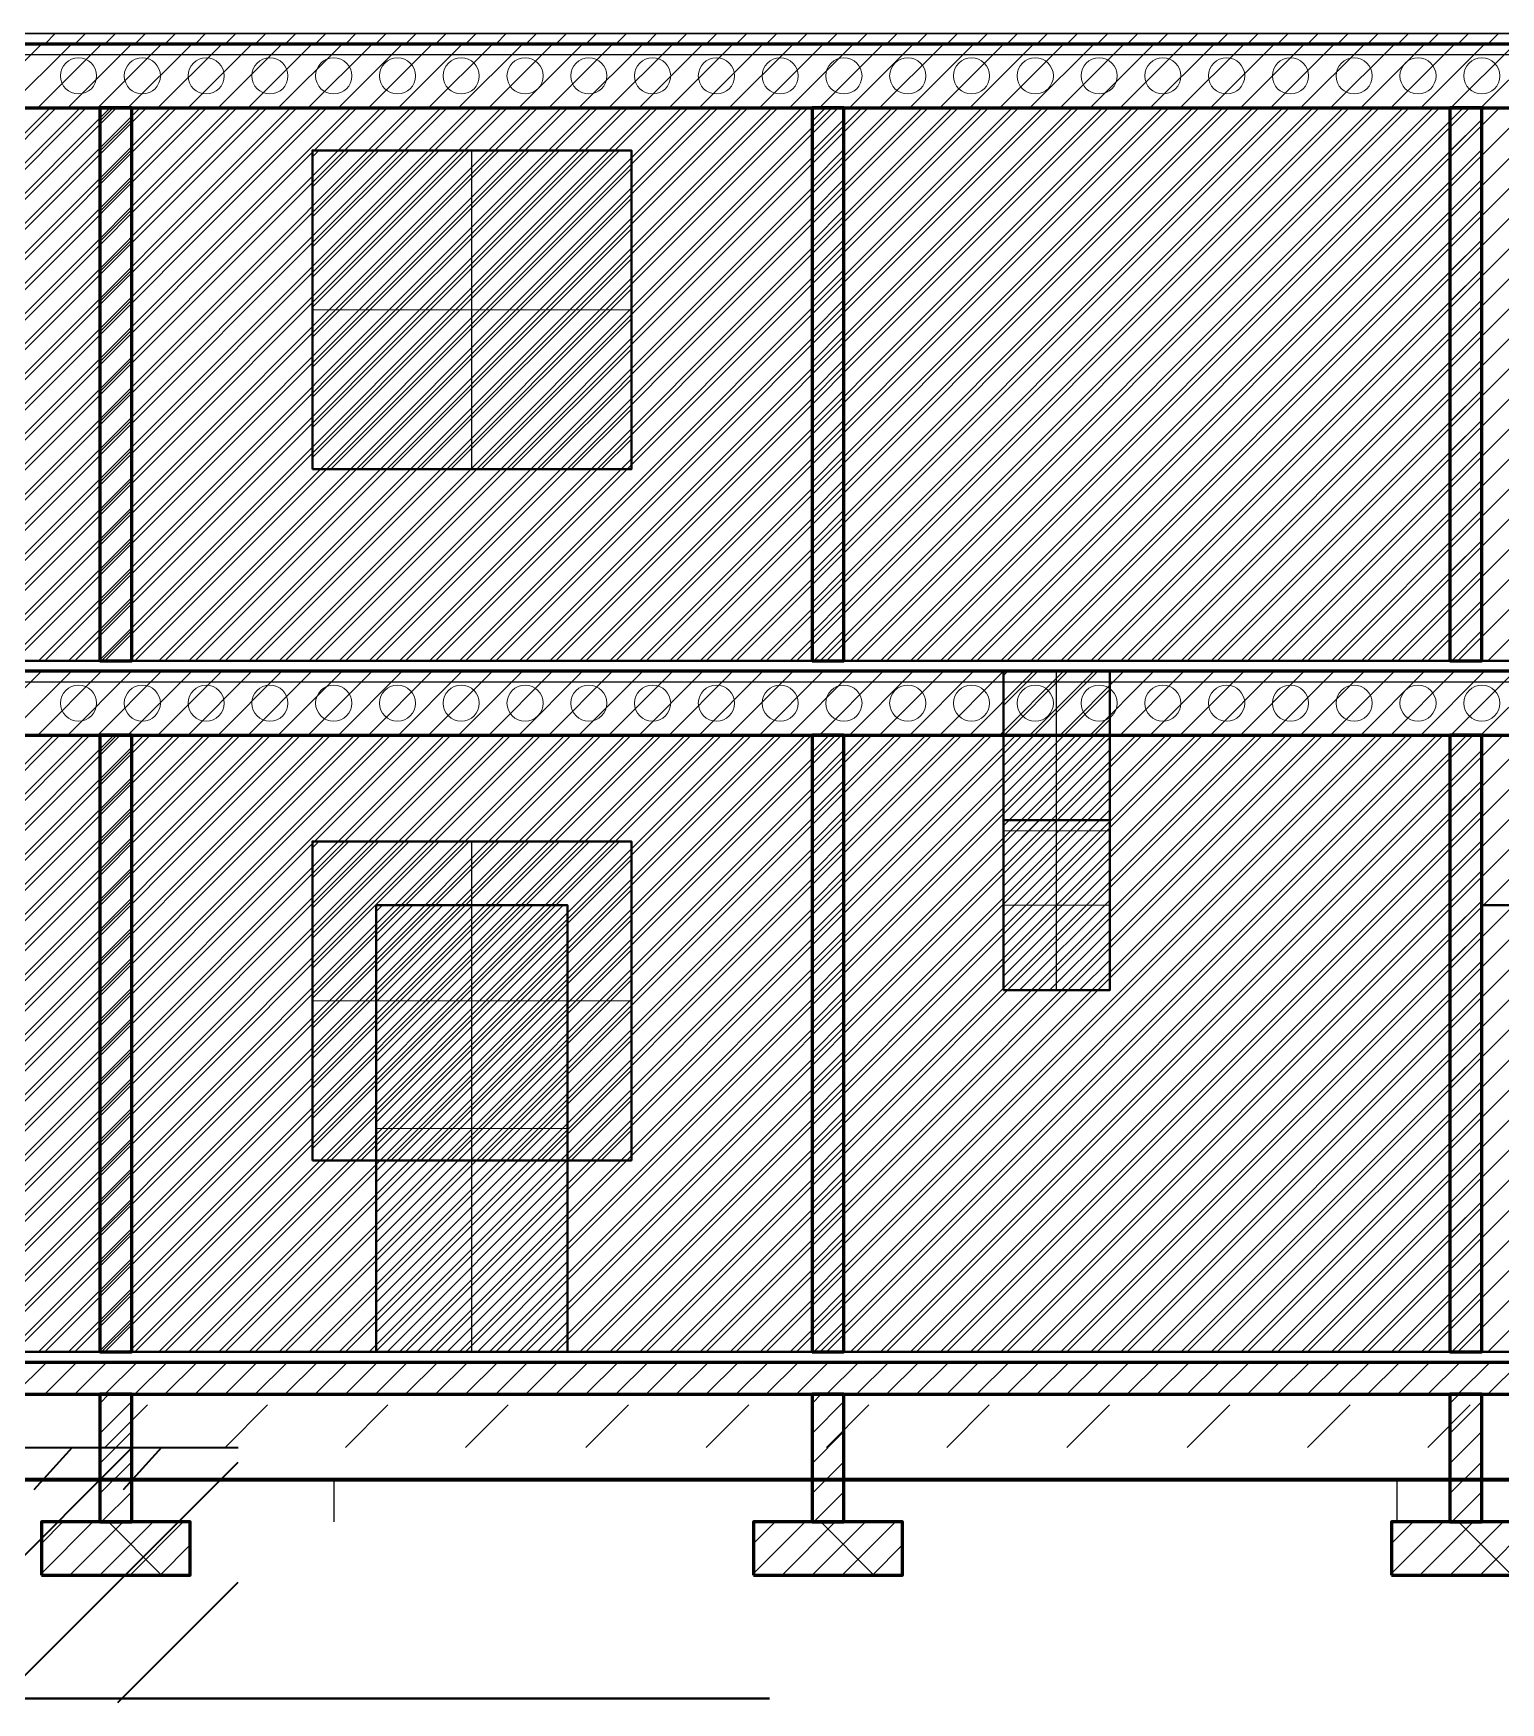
# Model space of a CAD drawing. Header units: metres. Extents: x -1.4 to 41.5, y -29.1 to 7.4.
# Drawn here: x 9.84 to 16.74, y -1.65 to 6.2 of the extents above; entities that cross this region are included whole.
import ezdxf

# ---------------------------------------------------------------- set-up
doc = ezdxf.new("R2010")
doc.units = ezdxf.units.M
for name, color, linetype, lineweight in [('carpinteria', 7, 'CONTINUOUS', 25), ('fondo', 7, 'CONTINUOUS', 5), ('hatch', 7, 'CONTINUOUS', 9), ('hatch-2', 7, 'CONTINUOUS', 9), ('hormigon', 7, 'CONTINUOUS', 30), ('marco', 7, 'CONTINUOUS', 70), ('marco-fino', 7, 'CONTINUOUS', 25), ('marco-medio', 7, 'CONTINUOUS', 40), ('muro-corte', 7, 'CONTINUOUS', 60), ('sombra', 7, 'CONTINUOUS', 5), ('tabique-fill', 7, 'CONTINUOUS', 30), ('terreno', 7, 'CONTINUOUS', 35), ('vidrio', 7, 'CONTINUOUS', 18)]:
    doc.layers.add(name, color=color, linetype=linetype, lineweight=lineweight)

msp = doc.modelspace()

# ---------------------------------------------------------------- linework, layer by layer
at = {"layer": 'carpinteria'}
for p, q in [((11.17, 5.65), (12.63, 5.65)), ((11.9, 4.15), (11.9, 5.65)), ((11.17, 4.15), (12.63, 4.15)), ((14.42, 3.2), (14.88, 3.2)), ((14.65, 1.7), (14.65, 3.2)), ((14.42, 2.5), (14.88, 2.5)), ((14.65, 1.7), (14.65, 2.5)), ((11.17, 2.4), (12.63, 2.4)), ((11.9, 0.9), (11.9, 2.4)), ((11.47, 2.1), (12.33, 2.1)), ((11.47, 2.1), (12.33, 2.1)), ((11.9, 0), (11.9, 2.1)), ((11.9, 0), (11.9, 2.1)), ((14.42, 1.7), (14.88, 1.7)), ((14.42, 1.7), (14.88, 1.7)), ((11.17, 0.9), (12.63, 0.9)), ((11.47, 0), (12.33, 0)), ((11.47, 0), (12.33, 0))]:
    msp.add_line(p, q, dxfattribs=at)
at = {"layer": 'fondo'}
for points in [[(11.15, 4.15), (12.65, 4.15), (12.65, 5.65), (11.15, 5.65)], [(14.4, 1.7), (14.9, 1.7), (14.9, 3.2), (14.4, 3.2)], [(14.4, 1.7), (14.9, 1.7), (14.9, 2.5), (14.4, 2.5)], [(11.15, 0.9), (12.65, 0.9), (12.65, 2.4), (11.15, 2.4)], [(11.45, 0), (12.35, 0), (12.35, 2.1), (11.45, 2.1)], [(11.45, 0), (12.35, 0), (12.35, 2.1), (11.45, 2.1)]]:
    msp.add_lwpolyline(points, close=True, dxfattribs=at)
at = {"layer": 'hatch'}
for p, q in [((9.575, 5.85), (9.875, 6.15)), ((9.7164, 5.85), (10.0164, 6.15)), ((9.8579, 5.85), (10.1579, 6.15)), ((9.8907, 6.15), (9.9407, 6.2)), ((9.9993, 5.85), (10.2993, 6.15)), ((10.0321, 6.15), (10.0821, 6.2)), ((10.1407, 5.85), (10.4407, 6.15)), ((10.1735, 6.15), (10.2235, 6.2)), ((10.2821, 5.85), (10.5821, 6.15)), ((10.315, 6.15), (10.365, 6.2)), ((10.4235, 5.85), (10.7235, 6.15)), ((10.4564, 6.15), (10.5064, 6.2)), ((10.565, 5.85), (10.865, 6.15)), ((10.5978, 6.15), (10.6478, 6.2)), ((10.7064, 5.85), (11.0064, 6.15)), ((10.7392, 6.15), (10.7892, 6.2)), ((10.8478, 5.85), (11.1478, 6.15)), ((10.8807, 6.15), (10.9307, 6.2)), ((10.9892, 5.85), (11.2892, 6.15)), ((11.0221, 6.15), (11.0721, 6.2)), ((11.1307, 5.85), (11.4307, 6.15)), ((11.1635, 6.15), (11.2135, 6.2)), ((11.2721, 5.85), (11.5721, 6.15)), ((11.3049, 6.15), (11.3549, 6.2)), ((11.4135, 5.85), (11.7135, 6.15)), ((11.4463, 6.15), (11.4963, 6.2)), ((11.5549, 5.85), (11.8549, 6.15)), ((11.5878, 6.15), (11.6378, 6.2)), ((11.6963, 5.85), (11.9963, 6.15)), ((11.7292, 6.15), (11.7792, 6.2)), ((11.8378, 5.85), (12.1378, 6.15)), ((11.8706, 6.15), (11.9206, 6.2)), ((11.9792, 5.85), (12.2792, 6.15)), ((12.012, 6.15), (12.062, 6.2)), ((12.1206, 5.85), (12.4206, 6.15)), ((12.1534, 6.15), (12.2034, 6.2)), ((12.262, 5.85), (12.562, 6.15)), ((12.2949, 6.15), (12.3449, 6.2)), ((12.4034, 5.85), (12.7034, 6.15)), ((12.4363, 6.15), (12.4863, 6.2)), ((12.5449, 5.85), (12.8449, 6.15)), ((12.5777, 6.15), (12.6277, 6.2)), ((12.6863, 5.85), (12.9863, 6.15)), ((12.7191, 6.15), (12.7691, 6.2)), ((12.8277, 5.85), (13.1277, 6.15)), ((12.8606, 6.15), (12.9106, 6.2)), ((12.9691, 5.85), (13.2691, 6.15)), ((13.002, 6.15), (13.052, 6.2)), ((13.1106, 5.85), (13.4106, 6.15)), ((13.1434, 6.15), (13.1934, 6.2)), ((13.252, 5.85), (13.552, 6.15)), ((13.2848, 6.15), (13.3348, 6.2)), ((13.3934, 5.85), (13.6934, 6.15)), ((13.4262, 6.15), (13.4762, 6.2)), ((13.5348, 5.85), (13.8348, 6.15)), ((13.5677, 6.15), (13.6177, 6.2)), ((13.6762, 5.85), (13.9762, 6.15)), ((13.7091, 6.15), (13.7591, 6.2)), ((13.8177, 5.85), (14.1177, 6.15)), ((13.8505, 6.15), (13.9005, 6.2)), ((13.9591, 5.85), (14.2591, 6.15)), ((13.9919, 6.15), (14.0419, 6.2)), ((14.1005, 5.85), (14.4005, 6.15)), ((14.1333, 6.15), (14.1833, 6.2)), ((14.2419, 5.85), (14.5419, 6.15)), ((14.2748, 6.15), (14.3248, 6.2)), ((14.3833, 5.85), (14.6833, 6.15)), ((14.4162, 6.15), (14.4662, 6.2)), ((14.5248, 5.85), (14.8248, 6.15)), ((14.5576, 6.15), (14.6076, 6.2)), ((14.6662, 5.85), (14.9662, 6.15)), ((14.699, 6.15), (14.749, 6.2)), ((14.8076, 5.85), (15.1076, 6.15)), ((14.8405, 6.15), (14.8905, 6.2)), ((14.949, 5.85), (15.249, 6.15)), ((14.9819, 6.15), (15.0319, 6.2)), ((15.0905, 5.85), (15.3905, 6.15)), ((15.1233, 6.15), (15.1733, 6.2)), ((15.2319, 5.85), (15.5319, 6.15)), ((15.2647, 6.15), (15.3147, 6.2)), ((15.3733, 5.85), (15.6733, 6.15)), ((15.4061, 6.15), (15.4561, 6.2)), ((15.5147, 5.85), (15.8147, 6.15)), ((15.5476, 6.15), (15.5976, 6.2)), ((15.6561, 5.85), (15.9561, 6.15)), ((15.689, 6.15), (15.739, 6.2)), ((15.7976, 5.85), (16.0976, 6.15)), ((15.8304, 6.15), (15.8804, 6.2)), ((15.939, 5.85), (16.239, 6.15)), ((15.9718, 6.15), (16.0218, 6.2)), ((16.0804, 5.85), (16.3804, 6.15)), ((16.1132, 6.15), (16.1632, 6.2)), ((16.2218, 5.85), (16.5218, 6.15)), ((16.2547, 6.15), (16.3047, 6.2)), ((16.3632, 5.85), (16.6632, 6.15)), ((16.3961, 6.15), (16.4461, 6.2)), ((16.5047, 5.85), (16.8047, 6.15)), ((16.5375, 6.15), (16.5875, 6.2)), ((16.6461, 5.85), (16.9461, 6.15)), ((16.6789, 6.15), (16.7289, 6.2)), ((7.3162, 3.25), (9.9162, 5.85)), ((7.3451, 3.25), (9.9451, 5.85)), ((7.4576, 3.25), (10.0576, 5.85)), ((7.4865, 3.25), (10.0865, 5.85)), ((7.599, 3.25), (10.199, 5.85)), ((7.628, 3.25), (10.228, 5.85)), ((7.7405, 3.25), (10.3405, 5.85)), ((7.7694, 3.25), (10.3694, 5.85)), ((7.8819, 3.25), (10.4819, 5.85)), ((7.9108, 3.25), (10.5108, 5.85)), ((8.0233, 3.25), (10.6233, 5.85)), ((8.0522, 3.25), (10.6522, 5.85)), ((8.1647, 3.25), (10.7647, 5.85)), ((8.1937, 3.25), (10.7937, 5.85)), ((8.3061, 3.25), (10.9061, 5.85)), ((8.3351, 3.25), (10.9351, 5.85)), ((8.4476, 3.25), (11.0476, 5.85)), ((8.4765, 3.25), (11.0765, 5.85)), ((8.589, 3.25), (11.189, 5.85)), ((8.6179, 3.25), (11.2179, 5.85)), ((8.7304, 3.25), (11.3304, 5.85)), ((8.7593, 3.25), (11.3593, 5.85)), ((8.8718, 3.25), (11.4718, 5.85)), ((8.9008, 3.25), (11.5008, 5.85)), ((9.0132, 3.25), (11.6132, 5.85)), ((9.0422, 3.25), (11.6422, 5.85)), ((9.1547, 3.25), (11.7547, 5.85)), ((9.1836, 3.25), (11.7836, 5.85)), ((9.2961, 3.25), (11.8961, 5.85)), ((9.325, 3.25), (11.925, 5.85)), ((9.4375, 3.25), (12.0375, 5.85)), ((9.4664, 3.25), (12.0664, 5.85)), ((9.5789, 3.25), (12.1789, 5.85)), ((9.6079, 3.25), (12.2079, 5.85)), ((9.7204, 3.25), (12.3204, 5.85)), ((9.7493, 3.25), (12.3493, 5.85)), ((9.8618, 3.25), (12.4618, 5.85)), ((9.8907, 3.25), (12.4907, 5.85)), ((10.0032, 3.25), (12.6032, 5.85)), ((10.0321, 3.25), (12.6321, 5.85)), ((10.1446, 3.25), (12.7446, 5.85)), ((10.15, 5.787), (10.213, 5.85)), ((10.1735, 3.25), (12.7735, 5.85)), ((10.286, 3.25), (12.886, 5.85)), ((10.315, 3.25), (12.915, 5.85)), ((10.4275, 3.25), (13.0275, 5.85)), ((10.4564, 3.25), (13.0564, 5.85)), ((10.5689, 3.25), (13.1689, 5.85)), ((10.5978, 3.25), (13.1978, 5.85)), ((10.7103, 3.25), (13.3103, 5.85)), ((10.7392, 3.25), (13.3392, 5.85)), ((10.8517, 3.25), (13.4517, 5.85)), ((10.8807, 3.25), (13.4807, 5.85)), ((10.9931, 3.25), (13.5931, 5.85)), ((11.0221, 3.25), (13.6221, 5.85)), ((11.1346, 3.25), (13.7346, 5.85)), ((11.1635, 3.25), (13.7635, 5.85)), ((11.276, 3.25), (13.876, 5.85)), ((11.3049, 3.25), (13.9049, 5.85)), ((11.4174, 3.25), (14.0174, 5.85)), ((11.4463, 3.25), (14.0463, 5.85)), ((11.5588, 3.25), (14.1588, 5.85)), ((11.5878, 3.25), (14.1878, 5.85)), ((11.7003, 3.25), (14.3003, 5.85)), ((11.7292, 3.25), (14.3292, 5.85)), ((11.8417, 3.25), (14.4417, 5.85)), ((11.8706, 3.25), (14.4706, 5.85)), ((11.9831, 3.25), (14.5831, 5.85)), ((12.012, 3.25), (14.612, 5.85)), ((12.1245, 3.25), (14.7245, 5.85)), ((12.1534, 3.25), (14.7534, 5.85)), ((12.2659, 3.25), (14.8659, 5.85)), ((12.2949, 3.25), (14.8949, 5.85)), ((12.4074, 3.25), (15.0074, 5.85)), ((12.4363, 3.25), (15.0363, 5.85)), ((12.5488, 3.25), (15.1488, 5.85)), ((12.5777, 3.25), (15.1777, 5.85)), ((12.6902, 3.25), (15.2902, 5.85)), ((12.7191, 3.25), (15.3191, 5.85)), ((12.8316, 3.25), (15.4316, 5.85)), ((12.8606, 3.25), (15.4606, 5.85)), ((12.973, 3.25), (15.573, 5.85)), ((13.002, 3.25), (15.602, 5.85)), ((13.1145, 3.25), (15.7145, 5.85)), ((13.1434, 3.25), (15.7434, 5.85)), ((13.2559, 3.25), (15.8559, 5.85)), ((13.2848, 3.25), (15.8848, 5.85)), ((13.3973, 3.25), (15.9973, 5.85)), ((13.4262, 3.25), (16.0262, 5.85)), ((13.5, 5.787), (13.563, 5.85)), ((13.5387, 3.25), (16.1387, 5.85)), ((13.5677, 3.25), (16.1677, 5.85)), ((13.6802, 3.25), (16.2802, 5.85)), ((13.7091, 3.25), (16.3091, 5.85)), ((13.8216, 3.25), (16.4216, 5.85)), ((13.8505, 3.25), (16.4505, 5.85)), ((13.963, 3.25), (16.563, 5.85)), ((13.9919, 3.25), (16.5919, 5.85)), ((14.1333, 3.25), (16.7333, 5.85)), ((14.2748, 3.25), (16.8748, 5.85)), ((14.4162, 3.25), (17.0162, 5.85)), ((14.5576, 3.25), (17.1576, 5.85)), ((14.699, 3.25), (17.299, 5.85)), ((14.8405, 3.25), (17.4405, 5.85)), ((14.9819, 3.25), (17.5819, 5.85)), ((15.1233, 3.25), (17.7233, 5.85)), ((15.2647, 3.25), (17.8647, 5.85)), ((15.4061, 3.25), (18.0061, 5.85)), ((15.5476, 3.25), (18.1476, 5.85)), ((15.689, 3.25), (18.289, 5.85)), ((15.8304, 3.25), (18.4304, 5.85)), ((15.9718, 3.25), (18.5718, 5.85)), ((16.1132, 3.25), (18.7132, 5.85)), ((16.2547, 3.25), (18.8547, 5.85)), ((16.3961, 3.25), (18.9961, 5.85)), ((16.5, 5.787), (16.563, 5.85)), ((16.5375, 3.25), (19.1375, 5.85)), ((16.6789, 3.25), (19.2789, 5.85)), ((10.15, 5.6456), (10.3, 5.7956)), ((13.5, 5.6456), (13.65, 5.7956)), ((14.1044, 3.25), (16.65, 5.7956)), ((16.5, 5.6456), (16.65, 5.7956)), ((10.15, 5.5042), (10.3, 5.6542)), ((13.5, 5.5042), (13.65, 5.6542)), ((14.2458, 3.25), (16.65, 5.6542)), ((16.5, 5.5042), (16.65, 5.6542)), ((11.15, 4.2056), (12.5944, 5.65)), ((11.15, 4.3471), (12.4529, 5.65)), ((11.15, 4.4885), (12.3115, 5.65)), ((11.15, 4.6299), (12.1701, 5.65)), ((11.15, 4.7713), (12.0287, 5.65)), ((11.15, 4.9127), (11.8873, 5.65)), ((11.15, 5.0542), (11.7458, 5.65)), ((11.15, 5.1956), (11.6044, 5.65)), ((11.15, 5.337), (11.463, 5.65)), ((11.15, 5.4784), (11.3216, 5.65)), ((11.15, 5.6198), (11.1802, 5.65)), ((10.15, 5.3627), (10.3, 5.5127)), ((11.2358, 4.15), (12.65, 5.5642)), ((13.5, 5.3627), (13.65, 5.5127)), ((14.3873, 3.25), (16.65, 5.5127)), ((16.5, 5.3627), (16.65, 5.5127)), ((11.3772, 4.15), (12.65, 5.4228)), ((10.15, 5.2213), (10.3, 5.3713)), ((13.5, 5.2213), (13.65, 5.3713)), ((14.5287, 3.25), (16.65, 5.3713)), ((16.5, 5.2213), (16.65, 5.3713)), ((11.5186, 4.15), (12.65, 5.2814)), ((10.15, 5.0799), (10.3, 5.2299)), ((13.5, 5.0799), (13.65, 5.2299)), ((14.6701, 3.25), (16.65, 5.2299)), ((16.5, 5.0799), (16.65, 5.2299)), ((11.6601, 4.15), (12.65, 5.1399)), ((10.15, 4.9385), (10.3, 5.0885)), ((13.5, 4.9385), (13.65, 5.0885)), ((14.8115, 3.25), (16.65, 5.0885)), ((16.5, 4.9385), (16.65, 5.0885)), ((10.15, 4.7971), (10.3, 4.9471)), ((11.8015, 4.15), (12.65, 4.9985)), ((13.5, 4.7971), (13.65, 4.9471)), ((14.9529, 3.25), (16.65, 4.9471)), ((16.5, 4.7971), (16.65, 4.9471)), ((10.15, 4.6556), (10.3, 4.8056)), ((11.9429, 4.15), (12.65, 4.8571)), ((13.5, 4.6556), (13.65, 4.8056)), ((15.0944, 3.25), (16.65, 4.8056)), ((16.5, 4.6556), (16.65, 4.8056)), ((12.0843, 4.15), (12.65, 4.7157)), ((10.15, 4.5142), (10.3, 4.6642)), ((13.5, 4.5142), (13.65, 4.6642)), ((15.2358, 3.25), (16.65, 4.6642)), ((16.5, 4.5142), (16.65, 4.6642)), ((12.2257, 4.15), (12.65, 4.5743)), ((10.15, 4.3728), (10.3, 4.5228)), ((13.5, 4.3728), (13.65, 4.5228)), ((15.3772, 3.25), (16.65, 4.5228)), ((16.5, 4.3728), (16.65, 4.5228)), ((12.3672, 4.15), (12.65, 4.4328)), ((10.15, 4.2314), (10.3, 4.3814)), ((13.5, 4.2314), (13.65, 4.3814)), ((15.5186, 3.25), (16.65, 4.3814)), ((16.5, 4.2314), (16.65, 4.3814)), ((10.15, 4.0899), (10.3, 4.2399)), ((12.5086, 4.15), (12.65, 4.2914)), ((13.5, 4.0899), (13.65, 4.2399)), ((15.6601, 3.25), (16.65, 4.2399)), ((16.5, 4.0899), (16.65, 4.2399)), ((10.15, 3.9485), (10.3, 4.0985)), ((13.5, 3.9485), (13.65, 4.0985)), ((15.8015, 3.25), (16.65, 4.0985)), ((16.5, 3.9485), (16.65, 4.0985)), ((10.15, 3.8071), (10.3, 3.9571)), ((13.5, 3.8071), (13.65, 3.9571)), ((15.9429, 3.25), (16.65, 3.9571)), ((16.5, 3.8071), (16.65, 3.9571)), ((10.15, 3.6657), (10.3, 3.8157)), ((13.5, 3.6657), (13.65, 3.8157)), ((16.0843, 3.25), (16.65, 3.8157)), ((16.5, 3.6657), (16.65, 3.8157)), ((10.15, 3.5243), (10.3, 3.6743)), ((13.5, 3.5243), (13.65, 3.6743)), ((16.2257, 3.25), (16.65, 3.6743)), ((16.5, 3.5243), (16.65, 3.6743)), ((10.15, 3.3828), (10.3, 3.5328)), ((13.5, 3.3828), (13.65, 3.5328)), ((16.3672, 3.25), (16.65, 3.5328)), ((16.5, 3.3828), (16.65, 3.5328)), ((10.1586, 3.25), (10.3, 3.3914)), ((13.5086, 3.25), (13.65, 3.3914)), ((16.5086, 3.25), (16.65, 3.3914)), ((16.5086, 3.25), (16.65, 3.3914)), ((9.575, 2.9), (9.875, 3.2)), ((9.7164, 2.9), (10.0164, 3.2)), ((9.8579, 2.9), (10.1579, 3.2)), ((9.9993, 2.9), (10.2993, 3.2)), ((10.1407, 2.9), (10.4407, 3.2)), ((10.2821, 2.9), (10.5821, 3.2)), ((10.4235, 2.9), (10.7235, 3.2)), ((10.565, 2.9), (10.865, 3.2)), ((10.7064, 2.9), (11.0064, 3.2)), ((10.8478, 2.9), (11.1478, 3.2)), ((10.9892, 2.9), (11.2892, 3.2)), ((11.1307, 2.9), (11.4307, 3.2)), ((11.2721, 2.9), (11.5721, 3.2)), ((11.4135, 2.9), (11.7135, 3.2)), ((11.5549, 2.9), (11.8549, 3.2)), ((11.6963, 2.9), (11.9963, 3.2)), ((11.8378, 2.9), (12.1378, 3.2)), ((11.9792, 2.9), (12.2792, 3.2)), ((12.1206, 2.9), (12.4206, 3.2)), ((12.262, 2.9), (12.562, 3.2)), ((12.4034, 2.9), (12.7034, 3.2)), ((12.5449, 2.9), (12.8449, 3.2)), ((12.6863, 2.9), (12.9863, 3.2)), ((12.8277, 2.9), (13.1277, 3.2)), ((12.9691, 2.9), (13.2691, 3.2)), ((13.1106, 2.9), (13.4106, 3.2)), ((13.252, 2.9), (13.552, 3.2)), ((13.3934, 2.9), (13.6934, 3.2)), ((13.5348, 2.9), (13.8348, 3.2)), ((13.6762, 2.9), (13.9762, 3.2)), ((13.8177, 2.9), (14.1177, 3.2)), ((13.9591, 2.9), (14.2591, 3.2)), ((14.1005, 2.9), (14.4005, 3.2)), ((14.2419, 2.9), (14.5419, 3.2)), ((14.3833, 2.9), (14.6833, 3.2)), ((14.4, 2.7556), (14.8444, 3.2)), ((14.4, 2.8971), (14.7029, 3.2)), ((14.4, 3.0385), (14.5615, 3.2)), ((14.4, 3.1799), (14.4201, 3.2)), ((14.5248, 2.9), (14.8248, 3.2)), ((14.6662, 2.9), (14.9662, 3.2)), ((14.8076, 2.9), (15.1076, 3.2)), ((14.949, 2.9), (15.249, 3.2)), ((15.0905, 2.9), (15.3905, 3.2)), ((15.2319, 2.9), (15.5319, 3.2)), ((15.3733, 2.9), (15.6733, 3.2)), ((15.5147, 2.9), (15.8147, 3.2)), ((15.6561, 2.9), (15.9561, 3.2)), ((15.7976, 2.9), (16.0976, 3.2)), ((15.939, 2.9), (16.239, 3.2)), ((16.0804, 2.9), (16.3804, 3.2)), ((16.2218, 2.9), (16.5218, 3.2)), ((16.3632, 2.9), (16.6632, 3.2)), ((16.5047, 2.9), (16.8047, 3.2)), ((16.6461, 2.9), (16.9461, 3.2)), ((14.4, 2.6142), (14.9, 3.1142)), ((14.4, 2.4728), (14.9, 2.9728)), ((7.0333, 0), (9.9333, 2.9)), ((7.0623, 0), (9.9623, 2.9)), ((7.1748, 0), (10.0748, 2.9)), ((7.2037, 0), (10.1037, 2.9)), ((7.3162, 0), (10.2162, 2.9)), ((7.3451, 0), (10.2451, 2.9)), ((7.4576, 0), (10.3576, 2.9)), ((7.4865, 0), (10.3865, 2.9)), ((7.599, 0), (10.499, 2.9)), ((7.628, 0), (10.528, 2.9)), ((7.7405, 0), (10.6405, 2.9)), ((7.7694, 0), (10.6694, 2.9)), ((7.8819, 0), (10.7819, 2.9)), ((7.9108, 0), (10.8108, 2.9)), ((8.0233, 0), (10.9233, 2.9)), ((8.0522, 0), (10.9522, 2.9)), ((8.1647, 0), (11.0647, 2.9)), ((8.1937, 0), (11.0937, 2.9)), ((8.3061, 0), (11.2061, 2.9)), ((8.3351, 0), (11.2351, 2.9)), ((8.4476, 0), (11.3476, 2.9)), ((8.4765, 0), (11.3765, 2.9)), ((8.589, 0), (11.489, 2.9)), ((8.6179, 0), (11.5179, 2.9)), ((8.7304, 0), (11.6304, 2.9)), ((8.7593, 0), (11.6593, 2.9)), ((8.8718, 0), (11.7718, 2.9)), ((8.9008, 0), (11.8008, 2.9)), ((9.0132, 0), (11.9132, 2.9)), ((9.0422, 0), (11.9422, 2.9)), ((9.1547, 0), (12.0547, 2.9)), ((9.1836, 0), (12.0836, 2.9)), ((9.2961, 0), (12.1961, 2.9)), ((9.325, 0), (12.225, 2.9)), ((9.4375, 0), (12.3375, 2.9)), ((9.4664, 0), (12.3664, 2.9)), ((9.5789, 0), (12.4789, 2.9)), ((9.6079, 0), (12.5079, 2.9)), ((9.7204, 0), (12.6204, 2.9)), ((9.7493, 0), (12.6493, 2.9)), ((9.8618, 0), (12.7618, 2.9)), ((9.8907, 0), (12.7907, 2.9)), ((10.0032, 0), (12.9032, 2.9)), ((10.0321, 0), (12.9321, 2.9)), ((10.1446, 0), (13.0446, 2.9)), ((10.15, 2.8198), (10.2302, 2.9)), ((10.15, 2.6784), (10.3, 2.8284)), ((10.1735, 0), (13.0735, 2.9)), ((10.286, 0), (13.186, 2.9)), ((10.315, 0), (13.215, 2.9)), ((10.4275, 0), (13.3275, 2.9)), ((10.4564, 0), (13.3564, 2.9)), ((10.5689, 0), (13.4689, 2.9)), ((10.5978, 0), (13.4978, 2.9)), ((10.7103, 0), (13.6103, 2.9)), ((10.7392, 0), (13.6392, 2.9)), ((10.8517, 0), (13.7517, 2.9)), ((10.8807, 0), (13.7807, 2.9)), ((10.9931, 0), (13.8931, 2.9)), ((11.0221, 0), (13.9221, 2.9)), ((11.1346, 0), (14.0346, 2.9)), ((11.1635, 0), (14.0635, 2.9)), ((11.276, 0), (14.176, 2.9)), ((11.3049, 0), (14.2049, 2.9)), ((11.4174, 0), (14.3174, 2.9)), ((11.4463, 0), (14.3463, 2.9)), ((11.5588, 0), (14.4588, 2.9)), ((11.5878, 0), (14.4878, 2.9)), ((11.7003, 0), (14.6003, 2.9)), ((11.7292, 0), (14.6292, 2.9)), ((11.8417, 0), (14.7417, 2.9)), ((11.8706, 0), (14.7706, 2.9)), ((11.9831, 0), (14.8831, 2.9)), ((12.012, 0), (14.912, 2.9)), ((12.1245, 0), (15.0245, 2.9)), ((12.1534, 0), (15.0534, 2.9)), ((12.2659, 0), (15.1659, 2.9)), ((12.2949, 0), (15.1949, 2.9)), ((12.4074, 0), (15.3074, 2.9)), ((12.4363, 0), (15.3363, 2.9)), ((12.5488, 0), (15.4488, 2.9)), ((12.5777, 0), (15.4777, 2.9)), ((12.6902, 0), (15.5902, 2.9)), ((12.7191, 0), (15.6191, 2.9)), ((12.8316, 0), (15.7316, 2.9)), ((12.8606, 0), (15.7606, 2.9)), ((12.973, 0), (15.873, 2.9)), ((13.002, 0), (15.902, 2.9)), ((13.1145, 0), (16.0145, 2.9)), ((13.1434, 0), (16.0434, 2.9)), ((13.2559, 0), (16.1559, 2.9)), ((13.2848, 0), (16.1848, 2.9)), ((13.3973, 0), (16.2973, 2.9)), ((13.4262, 0), (16.3262, 2.9)), ((13.5, 2.8198), (13.5802, 2.9)), ((13.5, 2.6784), (13.65, 2.8284)), ((13.5387, 0), (16.4387, 2.9)), ((13.5677, 0), (16.4677, 2.9)), ((13.6802, 0), (16.5802, 2.9)), ((13.7091, 0), (16.6091, 2.9)), ((13.8216, 0), (16.65, 2.8284)), ((13.8505, 0), (16.7505, 2.9)), ((13.9919, 0), (16.8919, 2.9)), ((14.1333, 0), (17.0333, 2.9)), ((14.2748, 0), (17.1748, 2.9)), ((14.4, 2.3314), (14.9, 2.8314)), ((14.4162, 0), (17.3162, 2.9)), ((14.5576, 0), (17.4576, 2.9)), ((14.699, 0), (17.599, 2.9)), ((14.8405, 0), (17.7405, 2.9)), ((14.9819, 0), (17.8819, 2.9)), ((15.1233, 0), (18.0233, 2.9)), ((15.2647, 0), (18.1647, 2.9)), ((15.4061, 0), (18.3061, 2.9)), ((15.5476, 0), (18.4476, 2.9)), ((15.689, 0), (18.589, 2.9)), ((15.8304, 0), (18.7304, 2.9)), ((15.9718, 0), (18.8718, 2.9)), ((16.1132, 0), (19.0132, 2.9)), ((16.2547, 0), (19.1547, 2.9)), ((16.3961, 0), (19.2961, 2.9)), ((16.5, 2.8198), (16.5802, 2.9)), ((16.5, 2.6784), (16.65, 2.8284)), ((16.5375, 0), (19.4375, 2.9)), ((16.6789, 0), (19.5789, 2.9)), ((10.15, 2.537), (10.3, 2.687)), ((13.5, 2.537), (13.65, 2.687)), ((13.963, 0), (16.65, 2.687)), ((14.4, 2.1899), (14.9, 2.6899)), ((16.5, 2.537), (16.65, 2.687)), ((10.15, 2.3956), (10.3, 2.5456)), ((13.5, 2.3956), (13.65, 2.5456)), ((14.1044, 0), (16.65, 2.5456)), ((14.4, 2.0485), (14.9, 2.5485)), ((16.5, 2.3956), (16.65, 2.5456)), ((14.4, 2.0485), (14.8515, 2.5)), ((14.4, 2.1899), (14.7101, 2.5)), ((14.4, 2.3314), (14.5686, 2.5)), ((14.4, 2.4728), (14.4272, 2.5)), ((10.15, 2.2542), (10.3, 2.4042)), ((11.15, 0.9556), (12.5944, 2.4)), ((11.15, 1.0971), (12.4529, 2.4)), ((11.15, 1.2385), (12.3115, 2.4)), ((11.15, 1.3799), (12.1701, 2.4)), ((11.15, 1.5213), (12.0287, 2.4)), ((11.15, 1.6627), (11.8873, 2.4)), ((11.15, 1.8042), (11.7458, 2.4)), ((11.15, 1.9456), (11.6044, 2.4)), ((11.15, 2.087), (11.463, 2.4)), ((11.15, 2.2284), (11.3216, 2.4)), ((11.15, 2.3698), (11.1802, 2.4)), ((13.5, 2.2542), (13.65, 2.4042)), ((14.2458, 0), (16.65, 2.4042)), ((14.4, 1.9071), (14.9, 2.4071)), ((14.4, 1.9071), (14.9, 2.4071)), ((16.5, 2.2542), (16.65, 2.4042)), ((11.2358, 0.9), (12.65, 2.3142)), ((10.15, 2.1127), (10.3, 2.2627)), ((13.5, 2.1127), (13.65, 2.2627)), ((14.3873, 0), (16.65, 2.2627)), ((14.4, 1.7657), (14.9, 2.2657)), ((14.4, 1.7657), (14.9, 2.2657)), ((16.5, 2.1127), (16.65, 2.2627)), ((10.15, 1.9713), (10.3, 2.1213)), ((11.3772, 0.9), (12.65, 2.1728)), ((13.5, 1.9713), (13.65, 2.1213)), ((14.4757, 1.7), (14.9, 2.1243)), ((14.4757, 1.7), (14.9, 2.1243)), ((14.5287, 0), (16.65, 2.1213)), ((16.5, 1.9713), (16.65, 2.1213)), ((11.45, 1.2213), (12.3287, 2.1)), ((11.45, 1.3627), (12.1873, 2.1)), ((11.45, 1.5042), (12.0458, 2.1)), ((11.45, 1.6456), (11.9044, 2.1)), ((11.45, 1.787), (11.763, 2.1)), ((11.45, 1.9284), (11.6216, 2.1)), ((11.45, 2.0698), (11.4802, 2.1)), ((11.45, 1.2213), (12.3287, 2.1)), ((11.45, 1.3627), (12.1873, 2.1)), ((11.45, 1.5042), (12.0458, 2.1)), ((11.45, 1.6456), (11.9044, 2.1)), ((11.45, 1.787), (11.763, 2.1)), ((11.45, 1.9284), (11.6216, 2.1)), ((11.45, 2.0698), (11.4802, 2.1)), ((10.15, 1.8299), (10.3, 1.9799)), ((11.45, 1.0799), (12.35, 1.9799)), ((11.45, 1.0799), (12.35, 1.9799)), ((11.5186, 0.9), (12.65, 2.0314)), ((13.5, 1.8299), (13.65, 1.9799)), ((14.6172, 1.7), (14.9, 1.9828)), ((14.6172, 1.7), (14.9, 1.9828)), ((14.6701, 0), (16.65, 1.9799)), ((16.5, 1.8299), (16.65, 1.9799)), ((11.6601, 0.9), (12.65, 1.8899)), ((10.15, 1.6885), (10.3, 1.8385)), ((11.45, 0.9385), (12.35, 1.8385)), ((11.45, 0.9385), (12.35, 1.8385)), ((13.5, 1.6885), (13.65, 1.8385)), ((14.7586, 1.7), (14.9, 1.8414)), ((14.7586, 1.7), (14.9, 1.8414)), ((14.8115, 0), (16.65, 1.8385)), ((16.5, 1.6885), (16.65, 1.8385)), ((11.8015, 0.9), (12.65, 1.7485)), ((10.15, 1.5471), (10.3, 1.6971)), ((11.45, 0.7971), (12.35, 1.6971)), ((11.45, 0.7971), (12.35, 1.6971)), ((13.5, 1.5471), (13.65, 1.6971)), ((14.9529, 0), (16.65, 1.6971)), ((16.5, 1.5471), (16.65, 1.6971)), ((11.9429, 0.9), (12.65, 1.6071)), ((10.15, 1.4056), (10.3, 1.5556)), ((11.45, 0.6556), (12.35, 1.5556)), ((11.45, 0.6556), (12.35, 1.5556)), ((13.5, 1.4056), (13.65, 1.5556)), ((15.0944, 0), (16.65, 1.5556)), ((16.5, 1.4056), (16.65, 1.5556)), ((10.15, 1.2642), (10.3, 1.4142)), ((11.45, 0.5142), (12.35, 1.4142)), ((11.45, 0.5142), (12.35, 1.4142)), ((12.0843, 0.9), (12.65, 1.4657)), ((13.5, 1.2642), (13.65, 1.4142)), ((15.2358, 0), (16.65, 1.4142)), ((16.5, 1.2642), (16.65, 1.4142)), ((10.15, 1.1228), (10.3, 1.2728)), ((11.45, 0.3728), (12.35, 1.2728)), ((11.45, 0.3728), (12.35, 1.2728)), ((12.2257, 0.9), (12.65, 1.3243)), ((13.5, 1.1228), (13.65, 1.2728)), ((15.3772, 0), (16.65, 1.2728)), ((16.5, 1.1228), (16.65, 1.2728)), ((12.3672, 0.9), (12.65, 1.1828)), ((10.15, 0.9814), (10.3, 1.1314)), ((11.45, 0.2314), (12.35, 1.1314)), ((11.45, 0.2314), (12.35, 1.1314)), ((13.5, 0.9814), (13.65, 1.1314)), ((15.5186, 0), (16.65, 1.1314)), ((16.5, 0.9814), (16.65, 1.1314)), ((12.5086, 0.9), (12.65, 1.0414)), ((10.15, 0.8399), (10.3, 0.9899)), ((11.45, 0.0899), (12.35, 0.9899)), ((11.45, 0.0899), (12.35, 0.9899)), ((13.5, 0.8399), (13.65, 0.9899)), ((15.6601, 0), (16.65, 0.9899)), ((16.5, 0.8399), (16.65, 0.9899)), ((10.15, 0.6985), (10.3, 0.8485)), ((11.5015, 0), (12.35, 0.8485)), ((11.5015, 0), (12.35, 0.8485)), ((13.5, 0.6985), (13.65, 0.8485)), ((15.8015, 0), (16.65, 0.8485)), ((16.5, 0.6985), (16.65, 0.8485)), ((10.15, 0.5571), (10.3, 0.7071)), ((11.6429, 0), (12.35, 0.7071)), ((11.6429, 0), (12.35, 0.7071)), ((13.5, 0.5571), (13.65, 0.7071)), ((15.9429, 0), (16.65, 0.7071)), ((16.5, 0.5571), (16.65, 0.7071)), ((10.15, 0.4157), (10.3, 0.5657)), ((11.7843, 0), (12.35, 0.5657)), ((11.7843, 0), (12.35, 0.5657)), ((13.5, 0.4157), (13.65, 0.5657)), ((16.0843, 0), (16.65, 0.5657)), ((16.5, 0.4157), (16.65, 0.5657)), ((10.15, 0.2743), (10.3, 0.4243)), ((11.9257, 0), (12.35, 0.4243)), ((11.9257, 0), (12.35, 0.4243)), ((13.5, 0.2743), (13.65, 0.4243)), ((16.2257, 0), (16.65, 0.4243)), ((16.5, 0.2743), (16.65, 0.4243)), ((10.15, 0.1328), (10.3, 0.2828)), ((12.0672, 0), (12.35, 0.2828)), ((12.0672, 0), (12.35, 0.2828)), ((13.5, 0.1328), (13.65, 0.2828)), ((16.3672, 0), (16.65, 0.2828)), ((16.5, 0.1328), (16.65, 0.2828)), ((10.1586, 0), (10.3, 0.1414)), ((12.2086, 0), (12.35, 0.1414)), ((12.2086, 0), (12.35, 0.1414)), ((13.5086, 0), (13.65, 0.1414)), ((16.5086, 0), (16.65, 0.1414)), ((16.5086, 0), (16.65, 0.1414)), ((9.7493, -0.2), (9.8993, -0.05)), ((9.8907, -0.2), (10.0407, -0.05)), ((10.0321, -0.2), (10.1821, -0.05)), ((10.1735, -0.2), (10.3235, -0.05)), ((10.315, -0.2), (10.465, -0.05)), ((10.4564, -0.2), (10.6064, -0.05)), ((10.5978, -0.2), (10.7478, -0.05)), ((10.7392, -0.2), (10.8892, -0.05)), ((10.8807, -0.2), (11.0307, -0.05)), ((11.0221, -0.2), (11.1721, -0.05)), ((11.1635, -0.2), (11.3135, -0.05)), ((11.3049, -0.2), (11.4549, -0.05)), ((11.4463, -0.2), (11.5963, -0.05)), ((11.5878, -0.2), (11.7378, -0.05)), ((11.7292, -0.2), (11.8792, -0.05)), ((11.8706, -0.2), (12.0206, -0.05)), ((12.012, -0.2), (12.162, -0.05)), ((12.1534, -0.2), (12.3034, -0.05)), ((12.2949, -0.2), (12.4449, -0.05)), ((12.4363, -0.2), (12.5863, -0.05)), ((12.5777, -0.2), (12.7277, -0.05)), ((12.7191, -0.2), (12.8691, -0.05)), ((12.8606, -0.2), (13.0106, -0.05)), ((13.002, -0.2), (13.152, -0.05)), ((13.1434, -0.2), (13.2934, -0.05)), ((13.2848, -0.2), (13.4348, -0.05)), ((13.4262, -0.2), (13.5762, -0.05)), ((13.5677, -0.2), (13.7177, -0.05)), ((13.7091, -0.2), (13.8591, -0.05)), ((13.8505, -0.2), (14.0005, -0.05)), ((13.9919, -0.2), (14.1419, -0.05)), ((14.1333, -0.2), (14.2833, -0.05)), ((14.2748, -0.2), (14.4248, -0.05)), ((14.4162, -0.2), (14.5662, -0.05)), ((14.5576, -0.2), (14.7076, -0.05)), ((14.699, -0.2), (14.849, -0.05)), ((14.8405, -0.2), (14.9905, -0.05)), ((14.9819, -0.2), (15.1319, -0.05)), ((15.1233, -0.2), (15.2733, -0.05)), ((15.2647, -0.2), (15.4147, -0.05)), ((15.4061, -0.2), (15.5561, -0.05)), ((15.5476, -0.2), (15.6976, -0.05)), ((15.689, -0.2), (15.839, -0.05)), ((15.8304, -0.2), (15.9804, -0.05)), ((15.9718, -0.2), (16.1218, -0.05)), ((16.1132, -0.2), (16.2632, -0.05)), ((16.2547, -0.2), (16.4047, -0.05)), ((16.3961, -0.2), (16.5461, -0.05)), ((16.5375, -0.2), (16.6875, -0.05)), ((16.6789, -0.2), (16.8289, -0.05)), ((10.15, -0.2429), (10.1929, -0.2)), ((10.15, -0.3843), (10.3, -0.2343)), ((13.5, -0.2429), (13.5429, -0.2)), ((13.5, -0.3843), (13.65, -0.2343)), ((16.5, -0.2429), (16.5429, -0.2)), ((16.5, -0.3843), (16.65, -0.2343)), ((10.1735, -0.45), (10.3735, -0.25)), ((10.7392, -0.45), (10.9392, -0.25)), ((11.3049, -0.45), (11.5049, -0.25)), ((11.8706, -0.45), (12.0706, -0.25)), ((12.4363, -0.45), (12.6363, -0.25)), ((13.002, -0.45), (13.202, -0.25)), ((13.5677, -0.45), (13.7677, -0.25)), ((14.1333, -0.45), (14.3333, -0.25)), ((14.699, -0.45), (14.899, -0.25)), ((15.2647, -0.45), (15.4647, -0.25)), ((15.8304, -0.45), (16.0304, -0.25)), ((16.3961, -0.45), (16.5961, -0.25)), ((10.15, -0.5257), (10.3, -0.3757)), ((13.5, -0.5257), (13.65, -0.3757)), ((16.5, -0.5257), (16.65, -0.3757)), ((10.15, -0.6672), (10.3, -0.5172)), ((13.5, -0.6672), (13.65, -0.5172)), ((16.5, -0.6672), (16.65, -0.5172)), ((10.1586, -0.8), (10.3, -0.6586)), ((13.5086, -0.8), (13.65, -0.6586)), ((16.5086, -0.8), (16.65, -0.6586)), ((9.875, -1.0429), (10.1179, -0.8)), ((9.875, -0.9015), (9.9765, -0.8)), ((10.0093, -1.05), (10.2593, -0.8)), ((10.1507, -1.05), (10.4007, -0.8)), ((10.1907, -0.8), (10.4407, -1.05)), ((10.2922, -1.05), (10.5422, -0.8)), ((13.225, -1.0429), (13.4679, -0.8)), ((13.225, -0.9015), (13.3265, -0.8)), ((13.3593, -1.05), (13.6093, -0.8)), ((13.5007, -1.05), (13.7507, -0.8)), ((13.5407, -0.8), (13.7907, -1.05)), ((13.6422, -1.05), (13.8922, -0.8)), ((16.225, -1.0429), (16.4679, -0.8)), ((16.225, -0.9015), (16.3265, -0.8)), ((16.3593, -1.05), (16.6093, -0.8)), ((16.5007, -1.05), (16.7507, -0.8)), ((16.5407, -0.8), (16.7907, -1.05)), ((16.6422, -1.05), (16.8922, -0.8)), ((10.4336, -1.05), (10.575, -0.9086)), ((13.7836, -1.05), (13.925, -0.9086))]:
    msp.add_line(p, q, dxfattribs=at)
at = {"layer": 'hatch-2'}
for centre in [(10.05, 6), (10.35, 6), (10.65, 6), (10.95, 6), (11.25, 6), (11.55, 6), (11.85, 6), (12.15, 6), (12.45, 6), (12.75, 6), (13.05, 6), (13.35, 6), (13.65, 6), (13.95, 6), (14.25, 6), (14.55, 6), (14.85, 6), (15.15, 6), (15.45, 6), (15.75, 6), (16.05, 6), (16.35, 6), (16.65, 6), (10.05, 3.05), (10.35, 3.05), (10.65, 3.05), (10.95, 3.05), (11.25, 3.05), (11.55, 3.05), (11.85, 3.05), (12.15, 3.05), (12.45, 3.05), (12.75, 3.05), (13.05, 3.05), (13.35, 3.05), (13.65, 3.05), (13.95, 3.05), (14.25, 3.05), (14.55, 3.05), (14.85, 3.05), (15.15, 3.05), (15.45, 3.05), (15.75, 3.05), (16.05, 3.05), (16.35, 3.05), (16.65, 3.05)]:
    msp.add_circle(centre, 0.085, dxfattribs=at)
at = {"layer": 'hormigon'}
for points in [[(0, 5.85), (24, 5.85), (24, 6.15), (0, 6.15)], [(0.25, 6.15), (23.75, 6.15), (23.75, 6.2), (0.25, 6.2)], [(0, 2.9), (24, 2.9), (24, 3.2), (0, 3.2)], [(0.25, -0.2), (23.75, -0.2), (23.75, -0.05), (0.25, -0.05)], [(10.15, -0.8), (10.3, -0.8), (10.3, -0.2), (10.15, -0.2)], [(13.5, -0.8), (13.65, -0.8), (13.65, -0.2), (13.5, -0.2)], [(16.5, -0.8), (16.65, -0.8), (16.65, -0.2), (16.5, -0.2)], [(9.875, -1.05), (10.575, -1.05), (10.575, -0.8), (9.875, -0.8)], [(13.225, -1.05), (13.925, -1.05), (13.925, -0.8), (13.225, -0.8)], [(16.225, -1.05), (16.925, -1.05), (16.925, -0.8), (16.225, -0.8)]]:
    msp.add_lwpolyline(points, close=True, dxfattribs=at)
at = {"layer": 'marco'}
msp.add_line((1.25, -0.6), (41.45, -0.6), dxfattribs=at)
at = {"layer": 'marco-fino'}
for p, q in [((0, 6.1), (24, 6.1)), ((0, 3.15), (24, 3.15)), ((16.65, 0), (16.65, 2.9)), ((11.25, -0.6), (11.25, -0.8)), ((16.25, -0.6), (16.25, -0.8))]:
    msp.add_line(p, q, dxfattribs=at)
for points in [[(0.25, 3.25), (16.65, 3.25), (16.65, 5.85), (0.25, 5.85)], [(0.25, 3.25), (23.75, 3.25), (23.75, 5.85), (0.25, 5.85)], [(0.25, 0), (16.65, 0), (16.65, 2.9), (0.25, 2.9)], [(0.25, 0), (23.75, 0), (23.75, 2.9), (0.25, 2.9)]]:
    msp.add_lwpolyline(points, close=True, dxfattribs=at)
at = {"layer": 'marco-medio'}
for p, q in [((0.25, 3.25), (23.75, 3.25)), ((16.65, 2.1), (20.05, 2.1)), ((0.25, 0), (23.75, 0)), ((4.3, -1.63), (13.3, -1.63))]:
    msp.add_line(p, q, dxfattribs=at)
for points in [[(11.15, 4.15), (12.65, 4.15), (12.65, 5.65), (11.15, 5.65)], [(14.4, 1.7), (14.9, 1.7), (14.9, 3.2), (14.4, 3.2)], [(14.4, 1.7), (14.9, 1.7), (14.9, 2.5), (14.4, 2.5)], [(11.15, 0.9), (12.65, 0.9), (12.65, 2.4), (11.15, 2.4)], [(11.45, 0), (12.35, 0), (12.35, 2.1), (11.45, 2.1)], [(11.45, 0), (12.35, 0), (12.35, 2.1), (11.45, 2.1)]]:
    msp.add_lwpolyline(points, close=True, dxfattribs=at)
at = {"layer": 'muro-corte'}
for points in [[(0, 5.85), (24, 5.85), (24, 6.15), (0, 6.15)], [(10.15, 3.25), (10.3, 3.25), (10.3, 5.85), (10.15, 5.85)], [(13.5, 3.25), (13.65, 3.25), (13.65, 5.85), (13.5, 5.85)], [(16.5, 3.25), (16.65, 3.25), (16.65, 5.85), (16.5, 5.85)], [(0, 2.9), (24, 2.9), (24, 3.2), (0, 3.2)], [(10.15, 0), (10.3, 0), (10.3, 2.9), (10.15, 2.9)], [(13.5, 0), (13.65, 0), (13.65, 2.9), (13.5, 2.9)], [(16.5, 0), (16.65, 0), (16.65, 2.9), (16.5, 2.9)], [(0.25, -0.2), (23.75, -0.2), (23.75, -0.05), (0.25, -0.05)], [(10.15, -0.8), (10.3, -0.8), (10.3, -0.2), (10.15, -0.2)], [(13.5, -0.8), (13.65, -0.8), (13.65, -0.2), (13.5, -0.2)], [(16.5, -0.8), (16.65, -0.8), (16.65, -0.2), (16.5, -0.2)], [(9.875, -1.05), (10.575, -1.05), (10.575, -0.8), (9.875, -0.8)], [(13.225, -1.05), (13.925, -1.05), (13.925, -0.8), (13.225, -0.8)], [(16.225, -1.05), (16.925, -1.05), (16.925, -0.8), (16.225, -0.8)]]:
    msp.add_lwpolyline(points, close=True, dxfattribs=at)
at = {"layer": 'sombra'}
for points in [[(0.25, 3.25), (16.65, 3.25), (16.65, 5.85), (0.25, 5.85)], [(0.25, 3.25), (23.75, 3.25), (23.75, 5.85), (0.25, 5.85)], [(0.25, 0), (16.65, 0), (16.65, 2.9), (0.25, 2.9)], [(0.25, 0), (23.75, 0), (23.75, 2.9), (0.25, 2.9)]]:
    msp.add_lwpolyline(points, close=True, dxfattribs=at)
at = {"layer": 'tabique-fill'}
for points in [[(10.15, 3.25), (10.3, 3.25), (10.3, 5.85), (10.15, 5.85)], [(13.5, 3.25), (13.65, 3.25), (13.65, 5.85), (13.5, 5.85)], [(16.5, 3.25), (16.65, 3.25), (16.65, 5.85), (16.5, 5.85)], [(10.15, 0), (10.3, 0), (10.3, 2.9), (10.15, 2.9)], [(13.5, 0), (13.65, 0), (13.65, 2.9), (13.5, 2.9)], [(16.5, 0), (16.65, 0), (16.65, 2.9), (16.5, 2.9)]]:
    msp.add_lwpolyline(points, close=True, dxfattribs=at)
at = {"layer": 'terreno'}
for p, q in [((9.6, -0.45), (10.8, -0.45)), ((9.6, -1.1529), (10.3029, -0.45)), ((10.02, -0.45), (9.84, -0.65)), ((10.44, -0.45), (10.26, -0.65)), ((9.6686, -1.65), (10.8, -0.5186)), ((10.2343, -1.65), (10.8, -1.0843))]:
    msp.add_line(p, q, dxfattribs=at)
at = {"layer": 'vidrio'}
for p, q in [((11.15, 4.9), (12.65, 4.9)), ((14.4, 2.45), (14.9, 2.45)), ((14.4, 2.1), (14.9, 2.1)), ((11.15, 1.65), (12.65, 1.65)), ((11.45, 1.05), (12.35, 1.05)), ((11.45, 1.05), (12.35, 1.05))]:
    msp.add_line(p, q, dxfattribs=at)

doc.saveas('drawing.dxf')
